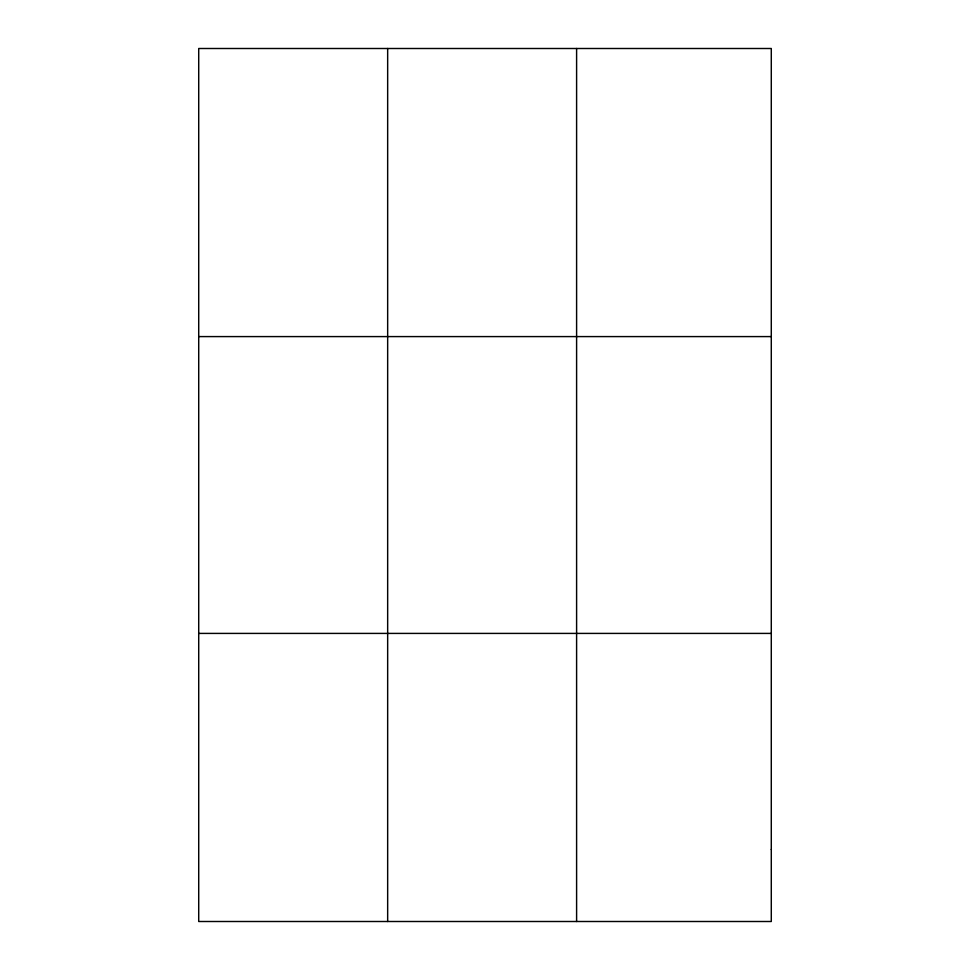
<?xml version="1.0" encoding="UTF-8"?>
<svg xmlns="http://www.w3.org/2000/svg" width="970" height="970" viewBox="0 0 970 970"><rect width="100%" height="100%" fill="white"/><g stroke="black" fill="none" stroke-linecap="round" stroke-linejoin="round"><path stroke-width="1.45" d="M387.661 48.5L387.661 921.5M576.604 48.5L576.604 921.5M198.717 336.59L771.283 336.59M198.717 633.41L771.283 633.41M771.283 849.477L771.283 921.5L198.717 921.5L198.717 48.5L771.283 48.5L771.283 849.477"/></g></svg>
